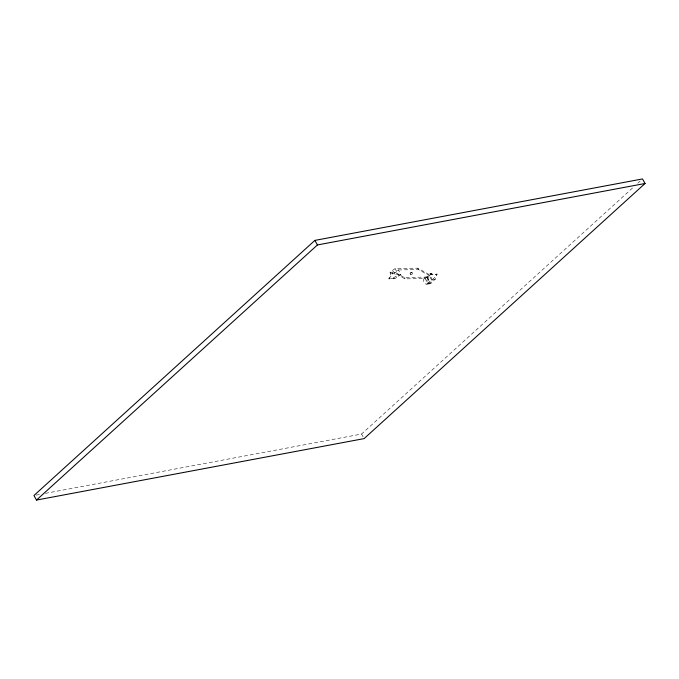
<?xml version="1.0" encoding="UTF-8"?>
<svg xmlns="http://www.w3.org/2000/svg" width="679" height="679" viewBox="0 0 679 679"><rect width="100%" height="100%" fill="white"/><g stroke="black" fill="none" stroke-linecap="round" stroke-linejoin="round"><path stroke-width="0.51" stroke-dasharray="3.4 2.55" d="M409.972 273.298C410.778 270.811 414.292 273.662 411.83 274.588C409.267 274.987 410.294 272.975 412.017 272.389M410.71 274.672L412.756 273.756M431.683 280.155L428.483 274.214L417.695 268.171L395.119 268.621L390.035 272.169L390.764 273.535L388.812 278.908L395.229 278.432L400.865 274.511L398.403 269.945L392.776 273.866L388.812 278.908L393.226 278.11L395.229 278.432M425.062 278.483L427.515 283.058L430.062 283.007L435.154 279.459L437.106 274.087L430.69 274.562L425.062 278.483L405.032 278.882L394.244 272.839M427.515 283.058L433.151 279.128L437.106 274.087L432.701 274.885L430.69 274.562L429.951 273.187L428.483 274.214M45.391 493.361L361.559 434.051L633.872 186.776M637.793 183.211L640.153 181.072M390.035 272.169L392.038 272.5L393.506 271.473L404.302 277.507L426.87 277.066L431.963 273.518L432.701 274.885M393.226 278.11L398.318 274.562L400.865 274.511M36.029 495.118L41.232 494.142M425.843 277.091L429.213 276.752M426.658 284.145L430.028 283.797M398.403 269.945L418.434 269.546L429.221 275.581M429.951 273.187L431.963 273.518M433.151 279.128L435.154 279.459M390.764 273.535L392.776 273.866L392.038 272.5M361.559 434.051L363.087 436.784M426.87 277.066L430.062 283.007M417.695 268.171L418.434 269.546M404.302 277.507L405.032 278.882M395.119 268.621L398.318 274.562M393.506 271.473L396.697 277.414M424.137 278.356A3.548 2.597 84.2 0 0 425.979 284.111A3.548 2.597 84.2 0 0 428.636 279.392A3.548 2.597 84.2 0 0 424.137 278.356M427.507 278.017A3.548 2.597 84.2 0 0 429.349 283.763A3.548 2.597 84.2 0 0 432.005 279.044A3.548 2.597 84.2 0 0 427.507 278.017"/><path stroke-width="1.02" d="M314.895 240.391L33.95 495.509L36.496 500.067L364.105 438.609L645.05 183.491L642.504 178.933L314.895 240.391L317.441 244.949L645.05 183.491M36.496 500.067L317.441 244.949"/></g></svg>
